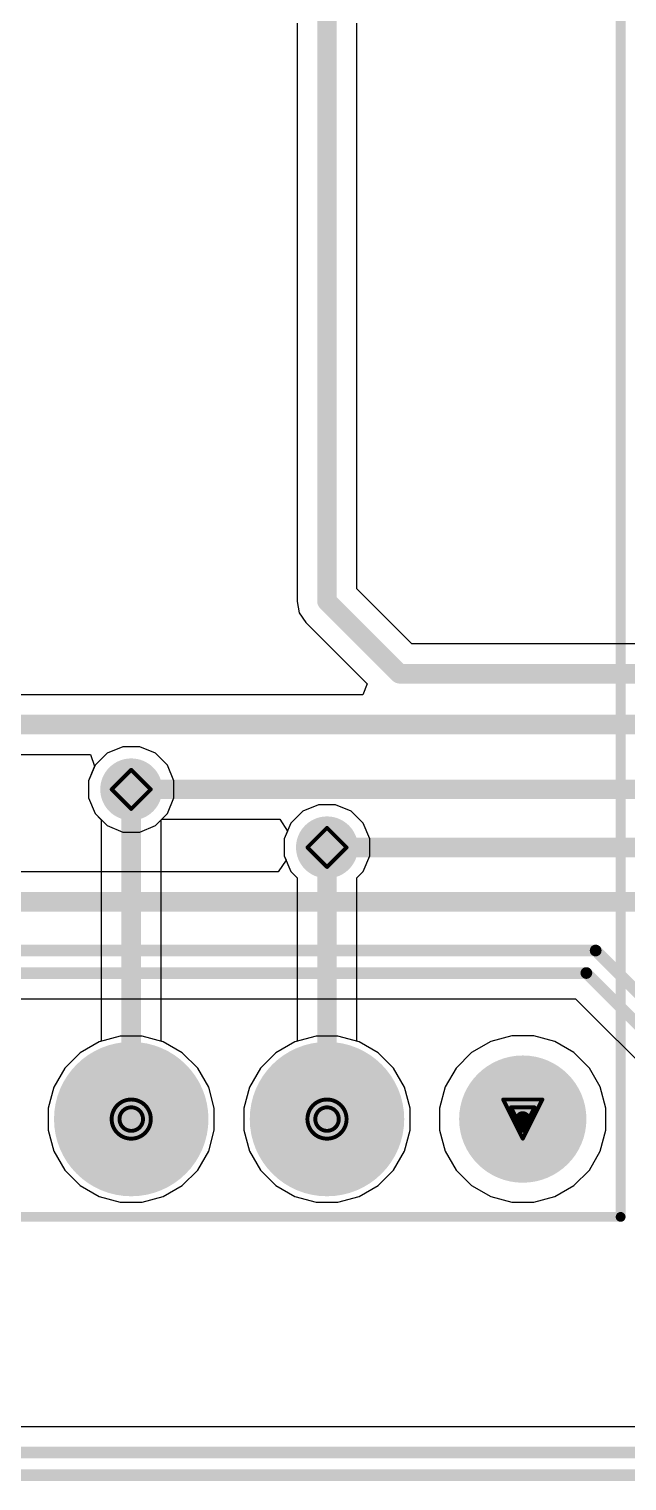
# Model space of a CAD drawing. Header units: inches. Extents: x -31 to 249, y -28 to 261.
# Drawn here: x 82.29 to 90.04, y 34.67 to 53.52 of the extents above; entities that cross this region are included whole.
import ezdxf

# ---------------------------------------------------------------- set-up
doc = ezdxf.new("R2010")
doc.units = ezdxf.units.IN
for name, color, linetype in [('Bottom Layer', 5, 'Continuous'), ('Bottom Solder', 6, 'Continuous'), ('Drill Drawing', 1, 'Continuous'), ('Mechanical 13', 56, 'Continuous'), ('Multi-Layer', 9, 'Continuous'), ('Pad Holes', 156, 'Continuous'), ('Top Layer', 1, 'Continuous'), ('Top Overlay', 2, 'Continuous'), ('Top Solder', 216, 'Continuous'), ('Via Holes', 16, 'Continuous')]:
    doc.layers.add(name, color=color, linetype=linetype)

# ---------------------------------------------------------------- blocks, each defined once
blk = doc.blocks.new('A000005_17')
at = {"layer": 'Bottom Layer'}
h = blk.add_hatch(color=5, dxfattribs=at)
edge = h.paths.add_edge_path()
edge.add_arc((-7.62, -15.24), 0.9, 0, 360)
h = blk.add_hatch(color=5, dxfattribs=at)
edge = h.paths.add_edge_path()
edge.add_arc((-7.62, -17.78), 0.9, 0, 360)
at = {"layer": 'Bottom Solder'}
h = blk.add_hatch(color=6, dxfattribs=at)
edge = h.paths.add_edge_path()
edge.add_arc((-7.62, -15.24), 1.002, 0, 360)
h = blk.add_hatch(color=6, dxfattribs=at)
edge = h.paths.add_edge_path()
edge.add_arc((-7.62, -17.78), 1.002, 0, 360)
h = blk.add_hatch(color=6, dxfattribs=at)
edge = h.paths.add_edge_path()
edge.add_arc((-7.62, -20.32), 0.102, 0, 360)
at = {"layer": 'Multi-Layer'}
h = blk.add_hatch(color=9, dxfattribs=at)
edge = h.paths.add_edge_path()
edge.add_arc((-7.62, -15.24), 0.9, 0, 360)
h = blk.add_hatch(color=9, dxfattribs=at)
edge = h.paths.add_edge_path()
edge.add_arc((-7.62, -17.78), 0.9, 0, 360)
at = {"layer": 'Pad Holes'}
h = blk.add_hatch(color=7, dxfattribs=at)
edge = h.paths.add_edge_path()
edge.add_arc((-7.62, -15.24), 0.5, 0, 360)
h = blk.add_hatch(color=7, dxfattribs=at)
edge = h.paths.add_edge_path()
edge.add_arc((-7.62, -17.78), 0.5, 0, 360)
h = blk.add_hatch(color=7, dxfattribs=at)
edge = h.paths.add_edge_path()
edge.add_arc((-7.62, -20.32), 0.826, 0, 360)
at = {"layer": 'Top Layer'}
h = blk.add_hatch(color=1, dxfattribs=at)
edge = h.paths.add_edge_path()
edge.add_arc((-7.62, -15.24), 0.9, 0, 360)
h = blk.add_hatch(color=1, dxfattribs=at)
edge = h.paths.add_edge_path()
edge.add_arc((-7.62, -17.78), 0.9, 0, 360)
at = {"layer": 'Top Solder'}
h = blk.add_hatch(color=216, dxfattribs=at)
edge = h.paths.add_edge_path()
edge.add_arc((-7.62, -15.24), 1.002, 0, 360)
h = blk.add_hatch(color=216, dxfattribs=at)
edge = h.paths.add_edge_path()
edge.add_arc((-7.62, -17.78), 1.002, 0, 360)
h = blk.add_hatch(color=216, dxfattribs=at)
edge = h.paths.add_edge_path()
edge.add_arc((-7.62, -20.32), 0.102, 0, 360)
at = {"layer": 'Mechanical 13'}
for points in [[(-8.89, 21.59, 0.127, 0.127, 0), (-8.89, -21.59, 0.127, 0.127, 0)], [(-8.89, -21.59, 0.127, 0.127, 0), (8.89, -21.59, 0.127, 0.127, 0)]]:
    blk.add_lwpolyline(points, format="xyseb", dxfattribs=at)
blk.add_lwpolyline([(-8.922, -21.59, 0.0635, 0.0635, 1), (-8.858, -21.59, 0.0635, 0.0635, 1)], format="xyseb", close=True, dxfattribs=at)
blk.add_lwpolyline([(-8.922, -21.59, 0.0635, 0.0635, 1), (-8.858, -21.59, 0.0635, 0.0635, 1)], format="xyseb", close=True, dxfattribs=at)
at = {"layer": 'Top Overlay'}
for points in [[(-8.89, 21.59, 0.127, 0.127, 0), (-8.89, -21.59, 0.127, 0.127, 0)], [(-8.89, -21.59, 0.127, 0.127, 0), (8.89, -21.59, 0.127, 0.127, 0)]]:
    blk.add_lwpolyline(points, format="xyseb", dxfattribs=at)
blk.add_lwpolyline([(-8.922, -21.59, 0.0635, 0.0635, 1), (-8.858, -21.59, 0.0635, 0.0635, 1)], format="xyseb", close=True, dxfattribs=at)
blk.add_lwpolyline([(-8.922, -21.59, 0.0635, 0.0635, 1), (-8.858, -21.59, 0.0635, 0.0635, 1)], format="xyseb", close=True, dxfattribs=at)

msp = doc.modelspace()

# ---------------------------------------------------------------- hatches: boundary and pattern name
at = {"layer": 'Bottom Layer'}
h = msp.add_hatch(color=5, dxfattribs=at)
edge = h.paths.add_edge_path()
edge.add_arc((83.613, 43.65), 0.3, 0, 360)
h = msp.add_hatch(color=5, dxfattribs=at)
edge = h.paths.add_edge_path()
edge.add_arc((86.153, 42.897), 0.3, 0, 360)
at = {"layer": 'Bottom Solder'}
h = msp.add_hatch(color=6, dxfattribs=at)
edge = h.paths.add_edge_path()
edge.add_arc((83.613, 43.65), 0.402, 0, 360)
h = msp.add_hatch(color=6, dxfattribs=at)
edge = h.paths.add_edge_path()
edge.add_arc((86.153, 42.897), 0.402, 0, 360)
at = {"layer": 'Top Layer'}
h = msp.add_hatch(color=1, dxfattribs=at)
edge = h.paths.add_edge_path()
edge.add_arc((83.613, 43.65), 0.3, 0, 360)
h = msp.add_hatch(color=1, dxfattribs=at)
edge = h.paths.add_edge_path()
edge.add_arc((86.153, 42.897), 0.3, 0, 360)
at = {"layer": 'Top Solder'}
h = msp.add_hatch(color=216, dxfattribs=at)
edge = h.paths.add_edge_path()
edge.add_arc((83.613, 43.65), 0.402, 0, 360)
h = msp.add_hatch(color=216, dxfattribs=at)
edge = h.paths.add_edge_path()
edge.add_arc((86.153, 42.897), 0.402, 0, 360)
at = {"layer": 'Via Holes'}
h = msp.add_hatch(color=7, dxfattribs=at)
edge = h.paths.add_edge_path()
edge.add_arc((83.613, 43.65), 0.15, 0, 360)
h = msp.add_hatch(color=7, dxfattribs=at)
edge = h.paths.add_edge_path()
edge.add_arc((86.153, 42.897), 0.15, 0, 360)

# ---------------------------------------------------------------- linework, layer by layer
at = {"layer": 'Bottom Layer'}
for p, q in [((83.299, 44.12), (83.144, 43.964)), ((83.503, 44.204), (83.299, 44.12)), ((83.723, 44.204), (83.503, 44.204)), ((83.927, 44.12), (83.723, 44.204)), ((84.083, 43.964), (83.927, 44.12)), ((83.144, 43.964), (83.059, 43.76)), ((84.167, 43.76), (84.083, 43.964)), ((83.059, 43.76), (83.059, 43.54)), ((84.167, 43.54), (84.167, 43.76)), ((83.059, 43.54), (83.144, 43.336)), ((84.083, 43.336), (84.167, 43.54)), ((85.839, 43.366), (85.684, 43.211)), ((86.043, 43.451), (85.839, 43.366)), ((86.263, 43.451), (86.043, 43.451)), ((86.467, 43.366), (86.263, 43.451)), ((86.623, 43.211), (86.467, 43.366)), ((83.144, 43.336), (83.225, 43.255)), ((83.225, 43.255), (83.225, 40.382)), ((84.002, 43.255), (84.083, 43.336)), ((84.002, 40.382), (84.002, 43.255)), ((85.684, 43.211), (85.599, 43.007)), ((86.707, 43.007), (86.623, 43.211)), ((85.599, 43.007), (85.599, 42.787)), ((86.707, 42.787), (86.707, 43.007)), ((85.599, 42.787), (85.684, 42.583)), ((86.623, 42.583), (86.707, 42.787)), ((85.684, 42.583), (85.765, 42.502)), ((85.765, 42.502), (85.765, 40.382)), ((86.542, 42.502), (86.623, 42.583)), ((86.542, 40.382), (86.542, 42.502)), ((83.197, 40.374), (82.951, 40.232)), ((83.225, 40.382), (83.197, 40.374)), ((84.029, 40.374), (84.002, 40.382)), ((84.275, 40.232), (84.029, 40.374)), ((85.737, 40.374), (85.491, 40.232)), ((85.765, 40.382), (85.737, 40.374)), ((86.569, 40.374), (86.542, 40.382)), ((86.815, 40.232), (86.569, 40.374)), ((88.277, 40.376), (88.03, 40.234)), ((88.551, 40.45), (88.277, 40.376)), ((88.835, 40.45), (88.551, 40.45)), ((89.11, 40.376), (88.835, 40.45)), ((89.356, 40.234), (89.11, 40.376)), ((82.951, 40.232), (82.751, 40.032)), ((84.476, 40.032), (84.275, 40.232)), ((85.491, 40.232), (85.291, 40.032)), ((87.016, 40.032), (86.815, 40.232)), ((88.03, 40.234), (87.829, 40.033)), ((89.557, 40.033), (89.356, 40.234)), ((82.751, 40.032), (82.609, 39.786)), ((84.618, 39.786), (84.476, 40.032)), ((85.291, 40.032), (85.149, 39.786)), ((87.158, 39.786), (87.016, 40.032)), ((87.829, 40.033), (87.687, 39.787)), ((89.699, 39.787), (89.557, 40.033)), ((82.609, 39.786), (82.535, 39.512)), ((84.691, 39.512), (84.618, 39.786)), ((85.149, 39.786), (85.075, 39.512)), ((87.231, 39.512), (87.158, 39.786)), ((87.687, 39.787), (87.614, 39.512)), ((89.773, 39.512), (89.699, 39.787)), ((82.535, 39.512), (82.535, 39.228)), ((84.691, 39.228), (84.691, 39.512)), ((85.075, 39.512), (85.075, 39.228)), ((87.231, 39.228), (87.231, 39.512)), ((87.614, 39.512), (87.614, 39.228)), ((89.773, 39.228), (89.773, 39.512)), ((82.535, 39.228), (82.609, 38.954)), ((84.618, 38.954), (84.691, 39.228)), ((85.075, 39.228), (85.149, 38.954)), ((87.158, 38.954), (87.231, 39.228)), ((87.614, 39.228), (87.687, 38.953)), ((89.699, 38.953), (89.773, 39.228)), ((82.609, 38.954), (82.751, 38.708)), ((84.476, 38.708), (84.618, 38.954)), ((85.149, 38.954), (85.291, 38.708)), ((87.016, 38.708), (87.158, 38.954)), ((87.687, 38.953), (87.829, 38.707)), ((89.557, 38.707), (89.699, 38.953)), ((82.751, 38.708), (82.951, 38.508)), ((84.275, 38.508), (84.476, 38.708)), ((85.291, 38.708), (85.491, 38.508)), ((86.815, 38.508), (87.016, 38.708)), ((87.829, 38.707), (88.03, 38.506)), ((89.356, 38.506), (89.557, 38.707)), ((82.951, 38.508), (83.197, 38.366)), ((84.029, 38.366), (84.275, 38.508)), ((85.491, 38.508), (85.737, 38.366)), ((86.569, 38.366), (86.815, 38.508)), ((88.03, 38.506), (88.277, 38.364)), ((89.11, 38.364), (89.356, 38.506)), ((83.197, 38.366), (83.471, 38.292)), ((83.471, 38.292), (83.755, 38.292)), ((83.755, 38.292), (84.029, 38.366)), ((85.737, 38.366), (86.011, 38.292)), ((86.011, 38.292), (86.295, 38.292)), ((86.295, 38.292), (86.569, 38.366)), ((88.277, 38.364), (88.551, 38.291)), ((88.551, 38.291), (88.835, 38.291)), ((88.835, 38.291), (89.11, 38.364)), ((105.818, 35.377), (22.451, 35.377))]:
    msp.add_line(p, q, dxfattribs=at)
for points in [[(83.613, 39.37, 0.254, 0.254, 0), (83.613, 43.65, 0.254, 0.254, 0)], [(86.153, 39.37, 0.254, 0.254, 0), (86.153, 42.897, 0.254, 0.254, 0)], [(22.311, 35.041, 0.152, 0.152, 0), (105.958, 35.041, 0.152, 0.152, 0)], [(22.19, 34.749, 0.152, 0.152, 0), (106.079, 34.749, 0.152, 0.152, 0)]]:
    msp.add_lwpolyline(points, format="xyseb", dxfattribs=at)
for points in [[(83.55, 43.65, 0.127, 0.127, 1), (83.677, 43.65, 0.127, 0.127, 1)], [(86.09, 42.897, 0.127, 0.127, 1), (86.217, 42.897, 0.127, 0.127, 1)], [(83.55, 39.37, 0.127, 0.127, 1), (83.677, 39.37, 0.127, 0.127, 1)], [(86.09, 39.37, 0.127, 0.127, 1), (86.217, 39.37, 0.127, 0.127, 1)]]:
    msp.add_lwpolyline(points, format="xyseb", close=True, dxfattribs=at)
at = {"layer": 'Drill Drawing'}
for points in [[(83.359, 43.65, 0.0508, 0.0508, 0), (83.613, 43.904, 0.0508, 0.0508, 0)], [(83.613, 43.904, 0.0508, 0.0508, 0), (83.867, 43.65, 0.0508, 0.0508, 0)], [(83.359, 43.65, 0.0508, 0.0508, 0), (83.613, 43.396, 0.0508, 0.0508, 0)], [(83.613, 43.396, 0.0508, 0.0508, 0), (83.867, 43.65, 0.0508, 0.0508, 0)], [(85.899, 42.897, 0.0508, 0.0508, 0), (86.153, 43.151, 0.0508, 0.0508, 0)], [(86.153, 43.151, 0.0508, 0.0508, 0), (86.407, 42.897, 0.0508, 0.0508, 0)], [(85.899, 42.897, 0.0508, 0.0508, 0), (86.153, 42.643, 0.0508, 0.0508, 0)], [(86.153, 42.643, 0.0508, 0.0508, 0), (86.407, 42.897, 0.0508, 0.0508, 0)], [(88.439, 39.624, 0.0508, 0.0508, 0), (88.947, 39.624, 0.0508, 0.0508, 0)], [(88.439, 39.624, 0.0508, 0.0508, 0), (88.693, 39.116, 0.0508, 0.0508, 0)], [(88.693, 39.116, 0.0508, 0.0508, 0), (88.947, 39.624, 0.0508, 0.0508, 0)], [(88.541, 39.522, 0.0508, 0.0508, 0), (88.846, 39.522, 0.0508, 0.0508, 0)], [(88.541, 39.522, 0.0508, 0.0508, 0), (88.693, 39.218, 0.0508, 0.0508, 0)], [(88.693, 39.218, 0.0508, 0.0508, 0), (88.846, 39.522, 0.0508, 0.0508, 0)]]:
    msp.add_lwpolyline(points, format="xyseb", dxfattribs=at)
for points in [[(83.601, 43.904, 0.0254, 0.0254, 1), (83.626, 43.904, 0.0254, 0.0254, 1)], [(83.601, 43.904, 0.0254, 0.0254, 1), (83.626, 43.904, 0.0254, 0.0254, 1)], [(83.347, 43.65, 0.0254, 0.0254, 1), (83.372, 43.65, 0.0254, 0.0254, 1)], [(83.347, 43.65, 0.0254, 0.0254, 1), (83.372, 43.65, 0.0254, 0.0254, 1)], [(83.855, 43.65, 0.0254, 0.0254, 1), (83.88, 43.65, 0.0254, 0.0254, 1)], [(83.855, 43.65, 0.0254, 0.0254, 1), (83.88, 43.65, 0.0254, 0.0254, 1)], [(83.601, 43.396, 0.0254, 0.0254, 1), (83.626, 43.396, 0.0254, 0.0254, 1)], [(83.601, 43.396, 0.0254, 0.0254, 1), (83.626, 43.396, 0.0254, 0.0254, 1)], [(86.141, 43.151, 0.0254, 0.0254, 1), (86.166, 43.151, 0.0254, 0.0254, 1)], [(86.141, 43.151, 0.0254, 0.0254, 1), (86.166, 43.151, 0.0254, 0.0254, 1)], [(85.887, 42.897, 0.0254, 0.0254, 1), (85.912, 42.897, 0.0254, 0.0254, 1)], [(85.887, 42.897, 0.0254, 0.0254, 1), (85.912, 42.897, 0.0254, 0.0254, 1)], [(86.395, 42.897, 0.0254, 0.0254, 1), (86.42, 42.897, 0.0254, 0.0254, 1)], [(86.395, 42.897, 0.0254, 0.0254, 1), (86.42, 42.897, 0.0254, 0.0254, 1)], [(86.141, 42.643, 0.0254, 0.0254, 1), (86.166, 42.643, 0.0254, 0.0254, 1)], [(86.141, 42.643, 0.0254, 0.0254, 1), (86.166, 42.643, 0.0254, 0.0254, 1)], [(83.867, 39.37, 0.0508, 0.0508, 1), (83.359, 39.37, 0.0508, 0.0508, 1)], [(86.407, 39.37, 0.0508, 0.0508, 1), (85.899, 39.37, 0.0508, 0.0508, 1)], [(88.427, 39.624, 0.0254, 0.0254, 1), (88.452, 39.624, 0.0254, 0.0254, 1)], [(88.427, 39.624, 0.0254, 0.0254, 1), (88.452, 39.624, 0.0254, 0.0254, 1)], [(88.935, 39.624, 0.0254, 0.0254, 1), (88.96, 39.624, 0.0254, 0.0254, 1)], [(88.935, 39.624, 0.0254, 0.0254, 1), (88.96, 39.624, 0.0254, 0.0254, 1)], [(83.347, 39.37, 0.0254, 0.0254, 1), (83.372, 39.37, 0.0254, 0.0254, 1)], [(83.766, 39.37, 0.0508, 0.0508, 1), (83.461, 39.37, 0.0508, 0.0508, 1)], [(83.448, 39.37, 0.0254, 0.0254, 1), (83.474, 39.37, 0.0254, 0.0254, 1)], [(83.753, 39.37, 0.0254, 0.0254, 1), (83.778, 39.37, 0.0254, 0.0254, 1)], [(83.855, 39.37, 0.0254, 0.0254, 1), (83.88, 39.37, 0.0254, 0.0254, 1)], [(85.887, 39.37, 0.0254, 0.0254, 1), (85.912, 39.37, 0.0254, 0.0254, 1)], [(86.306, 39.37, 0.0508, 0.0508, 1), (86.001, 39.37, 0.0508, 0.0508, 1)], [(85.988, 39.37, 0.0254, 0.0254, 1), (86.014, 39.37, 0.0254, 0.0254, 1)], [(86.293, 39.37, 0.0254, 0.0254, 1), (86.318, 39.37, 0.0254, 0.0254, 1)], [(86.395, 39.37, 0.0254, 0.0254, 1), (86.42, 39.37, 0.0254, 0.0254, 1)], [(88.528, 39.522, 0.0254, 0.0254, 1), (88.554, 39.522, 0.0254, 0.0254, 1)], [(88.528, 39.522, 0.0254, 0.0254, 1), (88.554, 39.522, 0.0254, 0.0254, 1)], [(88.833, 39.522, 0.0254, 0.0254, 1), (88.858, 39.522, 0.0254, 0.0254, 1)], [(88.833, 39.522, 0.0254, 0.0254, 1), (88.858, 39.522, 0.0254, 0.0254, 1)], [(88.681, 39.218, 0.0254, 0.0254, 1), (88.706, 39.218, 0.0254, 0.0254, 1)], [(88.681, 39.218, 0.0254, 0.0254, 1), (88.706, 39.218, 0.0254, 0.0254, 1)], [(88.681, 39.116, 0.0254, 0.0254, 1), (88.706, 39.116, 0.0254, 0.0254, 1)], [(88.681, 39.116, 0.0254, 0.0254, 1), (88.706, 39.116, 0.0254, 0.0254, 1)]]:
    msp.add_lwpolyline(points, format="xyseb", close=True, dxfattribs=at)
at = {"layer": 'Top Layer'}
for p, q in [((85.765, 53.598), (85.765, 46.091)), ((86.542, 46.252), (86.542, 53.598)), ((87.254, 45.54), (86.542, 46.252)), ((85.765, 46.091), (85.794, 45.943)), ((85.794, 45.943), (85.879, 45.817)), ((85.879, 45.817), (86.675, 45.02)), ((94.628, 45.54), (87.254, 45.54)), ((86.617, 44.879), (61.148, 44.879)), ((86.675, 45.02), (86.617, 44.879)), ((61.148, 44.103), (83.083, 44.103)), ((83.138, 43.95), (83.059, 43.76)), ((83.083, 44.103), (83.138, 43.95)), ((83.059, 43.76), (83.059, 43.54)), ((83.059, 43.54), (83.144, 43.336)), ((83.144, 43.336), (83.299, 43.18)), ((83.299, 43.18), (83.503, 43.096)), ((83.723, 43.096), (83.927, 43.18)), ((83.927, 43.18), (84.008, 43.262)), ((84.008, 43.262), (85.54, 43.262)), ((85.54, 43.262), (85.642, 43.109)), ((83.503, 43.096), (83.723, 43.096)), ((85.642, 43.109), (85.599, 43.007)), ((85.599, 43.007), (85.599, 42.787)), ((85.599, 42.787), (85.623, 42.73)), ((85.623, 42.73), (85.521, 42.578)), ((85.521, 42.578), (81.468, 42.578)), ((44.667, 40.93), (89.379, 40.93)), ((89.379, 40.93), (94.193, 36.116)), ((83.197, 40.374), (82.951, 40.232)), ((83.471, 40.448), (83.197, 40.374)), ((83.755, 40.448), (83.471, 40.448)), ((84.029, 40.374), (83.755, 40.448)), ((84.275, 40.232), (84.029, 40.374)), ((85.737, 40.374), (85.491, 40.232)), ((86.011, 40.448), (85.737, 40.374)), ((86.295, 40.448), (86.011, 40.448)), ((86.569, 40.374), (86.295, 40.448)), ((86.815, 40.232), (86.569, 40.374)), ((88.277, 40.376), (88.03, 40.234)), ((88.551, 40.45), (88.277, 40.376)), ((88.835, 40.45), (88.551, 40.45)), ((89.11, 40.376), (88.835, 40.45)), ((89.356, 40.234), (89.11, 40.376)), ((82.951, 40.232), (82.751, 40.032)), ((84.476, 40.032), (84.275, 40.232)), ((85.491, 40.232), (85.291, 40.032)), ((87.016, 40.032), (86.815, 40.232)), ((88.03, 40.234), (87.829, 40.033)), ((89.557, 40.033), (89.356, 40.234)), ((82.751, 40.032), (82.609, 39.786)), ((84.618, 39.786), (84.476, 40.032)), ((85.291, 40.032), (85.149, 39.786)), ((87.158, 39.786), (87.016, 40.032)), ((87.829, 40.033), (87.687, 39.787)), ((89.699, 39.787), (89.557, 40.033)), ((82.609, 39.786), (82.535, 39.512)), ((84.691, 39.512), (84.618, 39.786)), ((85.149, 39.786), (85.075, 39.512)), ((87.231, 39.512), (87.158, 39.786)), ((87.687, 39.787), (87.614, 39.512)), ((89.773, 39.512), (89.699, 39.787)), ((82.535, 39.512), (82.535, 39.228)), ((84.691, 39.228), (84.691, 39.512)), ((85.075, 39.512), (85.075, 39.228)), ((87.231, 39.228), (87.231, 39.512)), ((87.614, 39.512), (87.614, 39.228)), ((89.773, 39.228), (89.773, 39.512)), ((82.535, 39.228), (82.609, 38.954)), ((84.618, 38.954), (84.691, 39.228)), ((85.075, 39.228), (85.149, 38.954)), ((87.158, 38.954), (87.231, 39.228)), ((87.614, 39.228), (87.687, 38.953)), ((89.699, 38.953), (89.773, 39.228)), ((82.609, 38.954), (82.751, 38.708)), ((84.476, 38.708), (84.618, 38.954)), ((85.149, 38.954), (85.291, 38.708)), ((87.016, 38.708), (87.158, 38.954)), ((87.687, 38.953), (87.829, 38.707)), ((89.557, 38.707), (89.699, 38.953)), ((82.751, 38.708), (82.951, 38.508)), ((84.275, 38.508), (84.476, 38.708)), ((85.291, 38.708), (85.491, 38.508)), ((86.815, 38.508), (87.016, 38.708)), ((87.829, 38.707), (88.03, 38.506)), ((89.356, 38.506), (89.557, 38.707)), ((82.951, 38.508), (83.197, 38.366)), ((84.029, 38.366), (84.275, 38.508)), ((85.491, 38.508), (85.737, 38.366)), ((86.569, 38.366), (86.815, 38.508)), ((88.03, 38.506), (88.277, 38.364)), ((89.11, 38.364), (89.356, 38.506)), ((83.197, 38.366), (83.471, 38.292)), ((83.471, 38.292), (83.755, 38.292)), ((83.755, 38.292), (84.029, 38.366)), ((85.737, 38.366), (86.011, 38.292)), ((86.011, 38.292), (86.295, 38.292)), ((86.295, 38.292), (86.569, 38.366)), ((88.277, 38.364), (88.551, 38.291)), ((88.551, 38.291), (88.835, 38.291)), ((88.835, 38.291), (89.11, 38.364))]:
    msp.add_line(p, q, dxfattribs=at)
for points in [[(86.153, 46.091, 0.254, 0.254, 0), (86.153, 54.61, 0.254, 0.254, 0)], [(86.153, 46.091, 0.254, 0.254, 0), (87.093, 45.151, 0.254, 0.254, 0)], [(87.093, 45.151, 0.254, 0.254, 0), (94.628, 45.151, 0.254, 0.254, 0)], [(60.753, 44.491, 0.254, 0.254, 0), (94.408, 44.491, 0.254, 0.254, 0)], [(83.613, 43.65, 0.254, 0.254, 0), (90.509, 43.65, 0.254, 0.254, 0)], [(86.153, 42.897, 0.254, 0.254, 0), (90.473, 42.897, 0.254, 0.254, 0)], [(81.073, 42.189, 0.254, 0.254, 0), (90.364, 42.189, 0.254, 0.254, 0)], [(44.788, 41.558, 0.152, 0.152, 0), (89.639, 41.558, 0.152, 0.152, 0)], [(89.639, 41.558, 0.152, 0.152, 0), (94.821, 36.376, 0.152, 0.152, 0)], [(44.667, 41.266, 0.152, 0.152, 0), (89.518, 41.266, 0.152, 0.152, 0)], [(89.518, 41.266, 0.152, 0.152, 0), (94.529, 36.255, 0.152, 0.152, 0)]]:
    msp.add_lwpolyline(points, format="xyseb", dxfattribs=at)
for points in [[(86.09, 46.091, 0.127, 0.127, 1), (86.217, 46.091, 0.127, 0.127, 1)], [(86.09, 46.091, 0.127, 0.127, 1), (86.217, 46.091, 0.127, 0.127, 1)], [(87.03, 45.151, 0.127, 0.127, 1), (87.157, 45.151, 0.127, 0.127, 1)], [(87.03, 45.151, 0.127, 0.127, 1), (87.157, 45.151, 0.127, 0.127, 1)], [(83.55, 43.65, 0.127, 0.127, 1), (83.677, 43.65, 0.127, 0.127, 1)], [(86.09, 42.897, 0.127, 0.127, 1), (86.217, 42.897, 0.127, 0.127, 1)], [(89.601, 41.558, 0.0762, 0.0762, 1), (89.677, 41.558, 0.0762, 0.0762, 1)], [(89.601, 41.558, 0.0762, 0.0762, 1), (89.677, 41.558, 0.0762, 0.0762, 1)], [(89.48, 41.266, 0.0762, 0.0762, 1), (89.556, 41.266, 0.0762, 0.0762, 1)], [(89.48, 41.266, 0.0762, 0.0762, 1), (89.556, 41.266, 0.0762, 0.0762, 1)]]:
    msp.add_lwpolyline(points, format="xyseb", close=True, dxfattribs=at)

# ---------------------------------------------------------------- block references
at = {"rotation": 90}
msp.add_blockref('A000005_17', (68.373, 46.99), dxfattribs=at)

doc.saveas('drawing.dxf')
